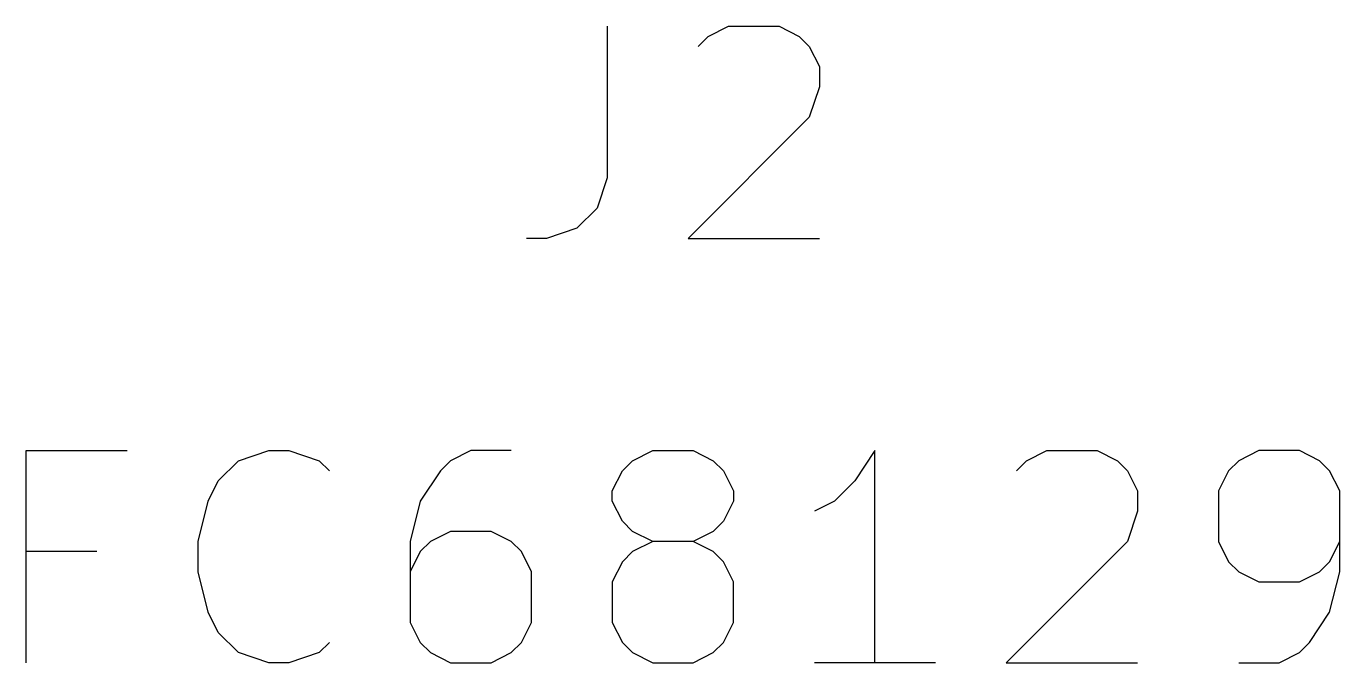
# Model space of a CAD drawing. Header units: inches. Extents: x 0.4 to 16.1, y -11.3 to -0.4.
# Drawn here: x 8.2964 to 8.6059, y -10.1228 to -9.9728 of the extents above; entities that cross this region are included whole.
import ezdxf

# ---------------------------------------------------------------- set-up
doc = ezdxf.new("R2010")
doc.units = ezdxf.units.IN
doc.header["$MEASUREMENT"] = 0
doc.layers.add('GREENSIXTYFIVE', color=129, linetype='CONTINUOUS')

msp = doc.modelspace()

# ---------------------------------------------------------------- linework, layer by layer
at = {"layer": 'GREENSIXTYFIVE', "linetype": 'CONTINUOUS'}
for p, q in [((8.43333, -9.9728), (8.43333, -10.00852)), ((8.43333, -9.9728), (8.43333, -10.00852)), ((8.45714, -9.97518), (8.4619, -9.9728)), ((8.45714, -9.97518), (8.4619, -9.9728)), ((8.4619, -9.9728), (8.47381, -9.9728)), ((8.4619, -9.9728), (8.47381, -9.9728)), ((8.47381, -9.9728), (8.47857, -9.97518)), ((8.47381, -9.9728), (8.47857, -9.97518)), ((8.45476, -9.97756), (8.45714, -9.97518)), ((8.45476, -9.97756), (8.45714, -9.97518)), ((8.47857, -9.97518), (8.48095, -9.97756)), ((8.47857, -9.97518), (8.48095, -9.97756)), ((8.48095, -9.97756), (8.48333, -9.98232)), ((8.48095, -9.97756), (8.48333, -9.98232)), ((8.48333, -9.98232), (8.48333, -9.98709)), ((8.48333, -9.98232), (8.48333, -9.98709)), ((8.48333, -9.98709), (8.48095, -9.99423)), ((8.48333, -9.98709), (8.48095, -9.99423)), ((8.48095, -9.99423), (8.45238, -10.0228)), ((8.48095, -9.99423), (8.45238, -10.0228)), ((8.43333, -10.00852), (8.43095, -10.01566)), ((8.43333, -10.00852), (8.43095, -10.01566)), ((8.43095, -10.01566), (8.42619, -10.02042)), ((8.43095, -10.01566), (8.42619, -10.02042)), ((8.42619, -10.02042), (8.41904, -10.0228)), ((8.42619, -10.02042), (8.41904, -10.0228)), ((8.41904, -10.0228), (8.41428, -10.0228)), ((8.41904, -10.0228), (8.41428, -10.0228)), ((8.45238, -10.0228), (8.48333, -10.0228)), ((8.45238, -10.0228), (8.48333, -10.0228)), ((8.29643, -10.1228), (8.29643, -10.0728)), ((8.29643, -10.0728), (8.32024, -10.0728)), ((8.29643, -10.1228), (8.29643, -10.0728)), ((8.29643, -10.0728), (8.32024, -10.0728)), ((8.34643, -10.07518), (8.35357, -10.0728)), ((8.34643, -10.07518), (8.35357, -10.0728)), ((8.35357, -10.0728), (8.35833, -10.0728)), ((8.35357, -10.0728), (8.35833, -10.0728)), ((8.35833, -10.0728), (8.36548, -10.07518)), ((8.35833, -10.0728), (8.36548, -10.07518)), ((8.40119, -10.0728), (8.39643, -10.07518)), ((8.40119, -10.0728), (8.39643, -10.07518)), ((8.41071, -10.0728), (8.40119, -10.0728)), ((8.41071, -10.0728), (8.40119, -10.0728)), ((8.43928, -10.07518), (8.44405, -10.0728)), ((8.43928, -10.07518), (8.44405, -10.0728)), ((8.44405, -10.0728), (8.45357, -10.0728)), ((8.44405, -10.0728), (8.45357, -10.0728)), ((8.45357, -10.0728), (8.45833, -10.07518)), ((8.45357, -10.0728), (8.45833, -10.07518)), ((8.49643, -10.0728), (8.49167, -10.07994)), ((8.49643, -10.0728), (8.49167, -10.07994)), ((8.49643, -10.1228), (8.49643, -10.0728)), ((8.49643, -10.1228), (8.49643, -10.0728)), ((8.53214, -10.07518), (8.5369, -10.0728)), ((8.53214, -10.07518), (8.5369, -10.0728)), ((8.5369, -10.0728), (8.54881, -10.0728)), ((8.5369, -10.0728), (8.54881, -10.0728)), ((8.54881, -10.0728), (8.55357, -10.07518)), ((8.54881, -10.0728), (8.55357, -10.07518)), ((8.5869, -10.0728), (8.58214, -10.07518)), ((8.5869, -10.0728), (8.58214, -10.07518)), ((8.59643, -10.0728), (8.5869, -10.0728)), ((8.59643, -10.0728), (8.5869, -10.0728)), ((8.60119, -10.07518), (8.59643, -10.0728)), ((8.60119, -10.07518), (8.59643, -10.0728)), ((8.34167, -10.07994), (8.34643, -10.07518)), ((8.34167, -10.07994), (8.34643, -10.07518)), ((8.36548, -10.07518), (8.36785, -10.07756)), ((8.36548, -10.07518), (8.36785, -10.07756)), ((8.39405, -10.07756), (8.38928, -10.0847)), ((8.39405, -10.07756), (8.38928, -10.0847)), ((8.39643, -10.07518), (8.39405, -10.07756)), ((8.39643, -10.07518), (8.39405, -10.07756)), ((8.43452, -10.08232), (8.4369, -10.07756)), ((8.43452, -10.08232), (8.4369, -10.07756)), ((8.4369, -10.07756), (8.43928, -10.07518)), ((8.4369, -10.07756), (8.43928, -10.07518)), ((8.45833, -10.07518), (8.46071, -10.07756)), ((8.45833, -10.07518), (8.46071, -10.07756)), ((8.46071, -10.07756), (8.46309, -10.08232)), ((8.46071, -10.07756), (8.46309, -10.08232)), ((8.52976, -10.07756), (8.53214, -10.07518)), ((8.52976, -10.07756), (8.53214, -10.07518)), ((8.55357, -10.07518), (8.55595, -10.07756)), ((8.55357, -10.07518), (8.55595, -10.07756)), ((8.55595, -10.07756), (8.55833, -10.08232)), ((8.55595, -10.07756), (8.55833, -10.08232)), ((8.57976, -10.07756), (8.57738, -10.08232)), ((8.57976, -10.07756), (8.57738, -10.08232)), ((8.58214, -10.07518), (8.57976, -10.07756)), ((8.58214, -10.07518), (8.57976, -10.07756)), ((8.60357, -10.07756), (8.60119, -10.07518)), ((8.60357, -10.07756), (8.60119, -10.07518)), ((8.60595, -10.08232), (8.60357, -10.07756)), ((8.60595, -10.08232), (8.60357, -10.07756)), ((8.33928, -10.0847), (8.34167, -10.07994)), ((8.33928, -10.0847), (8.34167, -10.07994)), ((8.49167, -10.07994), (8.4869, -10.0847)), ((8.49167, -10.07994), (8.4869, -10.0847)), ((8.43452, -10.0847), (8.43452, -10.08232)), ((8.43452, -10.0847), (8.43452, -10.08232)), ((8.46309, -10.08232), (8.46309, -10.0847)), ((8.46309, -10.08232), (8.46309, -10.0847)), ((8.55833, -10.08232), (8.55833, -10.08709)), ((8.55833, -10.08232), (8.55833, -10.08709)), ((8.57738, -10.08232), (8.57738, -10.09423)), ((8.57738, -10.08232), (8.57738, -10.09423)), ((8.60595, -10.10137), (8.60595, -10.08232)), ((8.60595, -10.10137), (8.60595, -10.08232)), ((8.33691, -10.09423), (8.33928, -10.0847)), ((8.33691, -10.09423), (8.33928, -10.0847)), ((8.38928, -10.0847), (8.38691, -10.09423)), ((8.38928, -10.0847), (8.38691, -10.09423)), ((8.4369, -10.08947), (8.43452, -10.0847)), ((8.4369, -10.08947), (8.43452, -10.0847)), ((8.46309, -10.0847), (8.46071, -10.08947)), ((8.46309, -10.0847), (8.46071, -10.08947)), ((8.4869, -10.0847), (8.48214, -10.08709)), ((8.4869, -10.0847), (8.48214, -10.08709)), ((8.55833, -10.08709), (8.55595, -10.09423)), ((8.55833, -10.08709), (8.55595, -10.09423)), ((8.43928, -10.09185), (8.4369, -10.08947)), ((8.43928, -10.09185), (8.4369, -10.08947)), ((8.46071, -10.08947), (8.45833, -10.09185)), ((8.46071, -10.08947), (8.45833, -10.09185)), ((8.39643, -10.09185), (8.39167, -10.09423)), ((8.39643, -10.09185), (8.39167, -10.09423)), ((8.40595, -10.09185), (8.39643, -10.09185)), ((8.40595, -10.09185), (8.39643, -10.09185)), ((8.41071, -10.09423), (8.40595, -10.09185)), ((8.41071, -10.09423), (8.40595, -10.09185)), ((8.44405, -10.09423), (8.43928, -10.09185)), ((8.44405, -10.09423), (8.43928, -10.09185)), ((8.45833, -10.09185), (8.45357, -10.09423)), ((8.45833, -10.09185), (8.45357, -10.09423)), ((8.31309, -10.09661), (8.29643, -10.09661)), ((8.31309, -10.09661), (8.29643, -10.09661)), ((8.33691, -10.10137), (8.33691, -10.09423)), ((8.33691, -10.10137), (8.33691, -10.09423)), ((8.38691, -10.09423), (8.38691, -10.11328)), ((8.38691, -10.09423), (8.38691, -10.11328)), ((8.38928, -10.09661), (8.38691, -10.10137)), ((8.38928, -10.09661), (8.38691, -10.10137)), ((8.39167, -10.09423), (8.38928, -10.09661)), ((8.39167, -10.09423), (8.38928, -10.09661)), ((8.41309, -10.09661), (8.41071, -10.09423)), ((8.41309, -10.09661), (8.41071, -10.09423)), ((8.41548, -10.10137), (8.41309, -10.09661)), ((8.41548, -10.10137), (8.41309, -10.09661)), ((8.43928, -10.09661), (8.4369, -10.09899)), ((8.43928, -10.09661), (8.4369, -10.09899)), ((8.44405, -10.09423), (8.43928, -10.09661)), ((8.44405, -10.09423), (8.43928, -10.09661)), ((8.45357, -10.09423), (8.44405, -10.09423)), ((8.45357, -10.09423), (8.44405, -10.09423)), ((8.45833, -10.09661), (8.45357, -10.09423)), ((8.45833, -10.09661), (8.45357, -10.09423)), ((8.46071, -10.09899), (8.45833, -10.09661)), ((8.46071, -10.09899), (8.45833, -10.09661)), ((8.55595, -10.09423), (8.52738, -10.1228)), ((8.55595, -10.09423), (8.52738, -10.1228)), ((8.57738, -10.09423), (8.57976, -10.09899)), ((8.57738, -10.09423), (8.57976, -10.09899)), ((8.60357, -10.09899), (8.60595, -10.09423)), ((8.60357, -10.09899), (8.60595, -10.09423)), ((8.4369, -10.09899), (8.43452, -10.10375)), ((8.4369, -10.09899), (8.43452, -10.10375)), ((8.46309, -10.10375), (8.46071, -10.09899)), ((8.46309, -10.10375), (8.46071, -10.09899)), ((8.57976, -10.09899), (8.58214, -10.10137)), ((8.57976, -10.09899), (8.58214, -10.10137)), ((8.60119, -10.10137), (8.60357, -10.09899)), ((8.60119, -10.10137), (8.60357, -10.09899)), ((8.33928, -10.11089), (8.33691, -10.10137)), ((8.33928, -10.11089), (8.33691, -10.10137)), ((8.41548, -10.11328), (8.41548, -10.10137)), ((8.41548, -10.11328), (8.41548, -10.10137)), ((8.58214, -10.10137), (8.5869, -10.10375)), ((8.58214, -10.10137), (8.5869, -10.10375)), ((8.59643, -10.10375), (8.60119, -10.10137)), ((8.59643, -10.10375), (8.60119, -10.10137)), ((8.60357, -10.11089), (8.60595, -10.10137)), ((8.60357, -10.11089), (8.60595, -10.10137)), ((8.43452, -10.10375), (8.43452, -10.11328)), ((8.43452, -10.10375), (8.43452, -10.11328)), ((8.46309, -10.11328), (8.46309, -10.10375)), ((8.46309, -10.11328), (8.46309, -10.10375)), ((8.5869, -10.10375), (8.59643, -10.10375)), ((8.5869, -10.10375), (8.59643, -10.10375)), ((8.34167, -10.11566), (8.33928, -10.11089)), ((8.34167, -10.11566), (8.33928, -10.11089)), ((8.5988, -10.11804), (8.60357, -10.11089)), ((8.5988, -10.11804), (8.60357, -10.11089)), ((8.38691, -10.11328), (8.38928, -10.11804)), ((8.38691, -10.11328), (8.38928, -10.11804)), ((8.41309, -10.11804), (8.41548, -10.11328)), ((8.41309, -10.11804), (8.41548, -10.11328)), ((8.43452, -10.11328), (8.4369, -10.11804)), ((8.43452, -10.11328), (8.4369, -10.11804)), ((8.46071, -10.11804), (8.46309, -10.11328)), ((8.46071, -10.11804), (8.46309, -10.11328)), ((8.34643, -10.12042), (8.34167, -10.11566)), ((8.34643, -10.12042), (8.34167, -10.11566)), ((8.36785, -10.11804), (8.36548, -10.12042)), ((8.36785, -10.11804), (8.36548, -10.12042)), ((8.38928, -10.11804), (8.39167, -10.12042)), ((8.38928, -10.11804), (8.39167, -10.12042)), ((8.41071, -10.12042), (8.41309, -10.11804)), ((8.41071, -10.12042), (8.41309, -10.11804)), ((8.4369, -10.11804), (8.43928, -10.12042)), ((8.4369, -10.11804), (8.43928, -10.12042)), ((8.45833, -10.12042), (8.46071, -10.11804)), ((8.45833, -10.12042), (8.46071, -10.11804)), ((8.59643, -10.12042), (8.5988, -10.11804)), ((8.59643, -10.12042), (8.5988, -10.11804)), ((8.35357, -10.1228), (8.34643, -10.12042)), ((8.35357, -10.1228), (8.34643, -10.12042)), ((8.36548, -10.12042), (8.35833, -10.1228)), ((8.36548, -10.12042), (8.35833, -10.1228)), ((8.39167, -10.12042), (8.39643, -10.1228)), ((8.39167, -10.12042), (8.39643, -10.1228)), ((8.40595, -10.1228), (8.41071, -10.12042)), ((8.40595, -10.1228), (8.41071, -10.12042)), ((8.43928, -10.12042), (8.44405, -10.1228)), ((8.43928, -10.12042), (8.44405, -10.1228)), ((8.45357, -10.1228), (8.45833, -10.12042)), ((8.45357, -10.1228), (8.45833, -10.12042)), ((8.59166, -10.1228), (8.59643, -10.12042)), ((8.59166, -10.1228), (8.59643, -10.12042)), ((8.35833, -10.1228), (8.35357, -10.1228)), ((8.35833, -10.1228), (8.35357, -10.1228)), ((8.39643, -10.1228), (8.40595, -10.1228)), ((8.39643, -10.1228), (8.40595, -10.1228)), ((8.44405, -10.1228), (8.45357, -10.1228)), ((8.44405, -10.1228), (8.45357, -10.1228)), ((8.51071, -10.1228), (8.48214, -10.1228)), ((8.51071, -10.1228), (8.48214, -10.1228)), ((8.52738, -10.1228), (8.55833, -10.1228)), ((8.52738, -10.1228), (8.55833, -10.1228)), ((8.58214, -10.1228), (8.59166, -10.1228)), ((8.58214, -10.1228), (8.59166, -10.1228))]:
    msp.add_line(p, q, dxfattribs=at)

doc.saveas('drawing.dxf')
